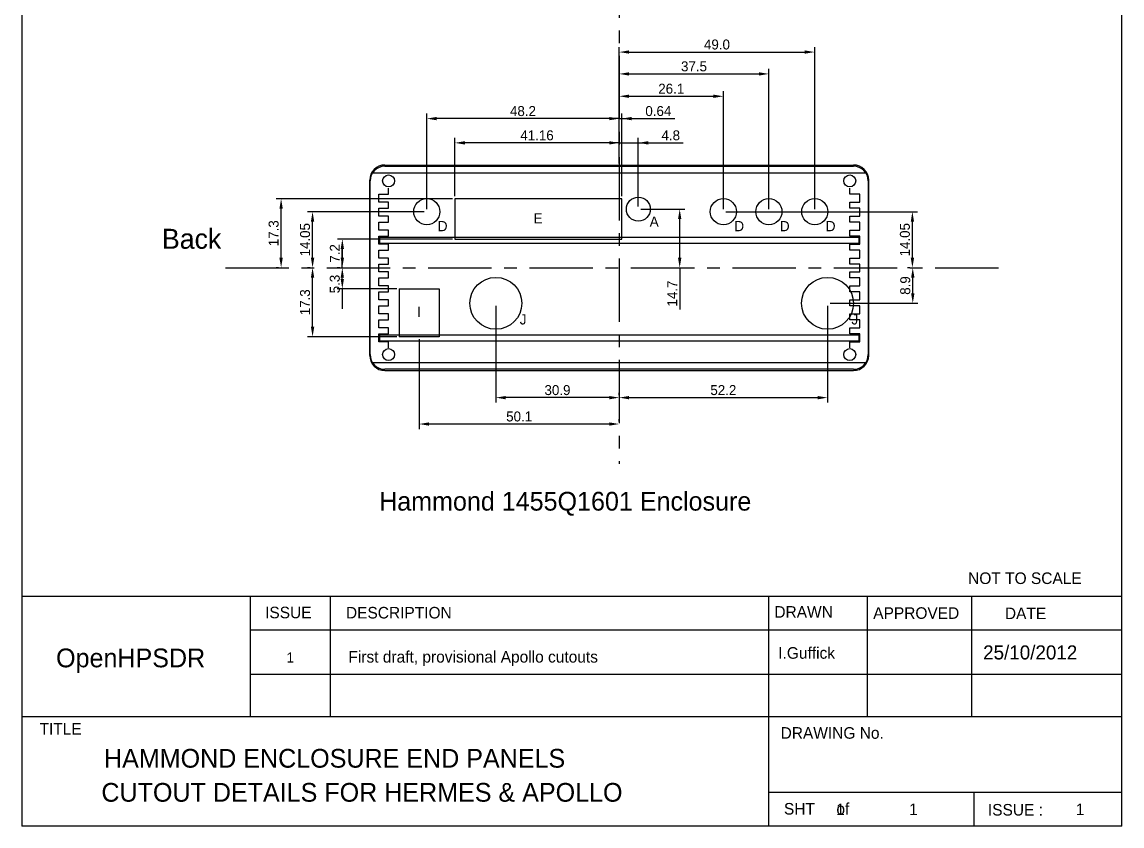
# Model space of a CAD drawing. Header units: millimetres. Extents: x -59 to 217, y -49 to 353.
# Drawn here: x -58.9 to 216.7, y -48.6 to 152.9 of the extents above; entities that cross this region are included whole.
import ezdxf
from ezdxf.enums import TextEntityAlignment as Align

# ---------------------------------------------------------------- set-up
doc = ezdxf.new("R2010")
doc.units = ezdxf.units.MM
doc.linetypes.add('CENTER', pattern=[50.8, 31.75, -6.35, 6.35, -6.35])
doc.layers.get('Defpoints').update_dxf_attribs({"color": 4})
for name, color, linetype in [('Case', 6, 'Continuous'), ('Dimensions', 1, 'Continuous'), ('Frame', 7, 'Continuous'), ('PCB', 3, 'Continuous')]:
    doc.layers.add(name, color=color, linetype=linetype)
doc.dimstyles.new('ISO-25', dxfattribs={"dimtxt": 2.5, "dimasz": 2.5, "dimexe": 1.25, "dimexo": 0.625, "dimtad": 1, "dimtxsty": 'Standard', "dimcen": 2.5, "dimadec": 0, "dimazin": 0, "dimtfac": 1, "dimtmove": 0, "dimatfit": 3, "dimfxl": 1, "dimarcsym": 0})

# ---------------------------------------------------------------- blocks, each defined once
blk = doc.blocks.new('*D9')
at = {"layer": 'Defpoints', "color": 0}
for p in [(91.36, 128.64), (90.72, 116.8), (91.36, 108.57)]:
    blk.add_point(p, dxfattribs=at)
at = {"layer": 'Dimensions', "color": 0, "lineweight": -2}
for p, q in [((90.72, 117.42), (90.72, 129.89)), ((91.36, 109.19), (91.36, 129.89)), ((90.72, 128.64), (85.72, 128.64)), ((90.72, 128.64), (91.36, 128.64)), ((91.36, 128.64), (104.7, 128.64))]:
    blk.add_line(p, q, dxfattribs=at)
at = {"layer": 'Dimensions', "color": 0}
for points in [[(88.22, 128.23), (88.22, 129.06), (90.72, 128.64)], [(93.86, 129.06), (93.86, 128.23), (91.36, 128.64)]]:
    blk.add_solid(points, dxfattribs=at)
at = {"layer": 'Dimensions', "color": 0, "insert": (100.53, 130.52), "char_height": 2.5, "attachment_point": 5}
blk.add_mtext('0.64', dxfattribs=at)
blk = doc.blocks.new('*D10')
at = {"layer": 'Defpoints', "color": 0}
for p in [(95.52, 122.57), (90.72, 116.8), (95.52, 105.97)]:
    blk.add_point(p, dxfattribs=at)
at = {"layer": 'Dimensions', "color": 0, "lineweight": -2}
for p, q in [((90.72, 122.57), (85.72, 122.57)), ((90.72, 117.42), (90.72, 123.82)), ((90.72, 122.57), (95.52, 122.57)), ((95.52, 106.59), (95.52, 123.82)), ((95.52, 122.57), (106.77, 122.57))]:
    blk.add_line(p, q, dxfattribs=at)
at = {"layer": 'Dimensions', "color": 0}
for points in [[(88.22, 122.15), (88.22, 122.99), (90.72, 122.57)], [(98.02, 122.99), (98.02, 122.15), (95.52, 122.57)]]:
    blk.add_solid(points, dxfattribs=at)
at = {"layer": 'Dimensions', "color": 0, "insert": (103.65, 124.44), "char_height": 2.5, "attachment_point": 5}
blk.add_mtext('4.8', dxfattribs=at)
blk = doc.blocks.new('*D11')
at = {"layer": 'Defpoints', "color": 0}
for p in [(116.82, 134.24), (90.72, 116.8), (116.82, 105.32)]:
    blk.add_point(p, dxfattribs=at)
at = {"layer": 'Dimensions', "color": 0, "lineweight": -2}
for p, q in [((90.72, 117.42), (90.72, 135.49)), ((116.82, 105.94), (116.82, 135.49)), ((93.22, 134.24), (114.32, 134.24))]:
    blk.add_line(p, q, dxfattribs=at)
at = {"layer": 'Dimensions', "color": 0}
for points in [[(93.22, 134.66), (93.22, 133.83), (90.72, 134.24)], [(114.32, 133.83), (114.32, 134.66), (116.82, 134.24)]]:
    blk.add_solid(points, dxfattribs=at)
at = {"layer": 'Dimensions', "color": 0, "insert": (103.77, 136.12), "char_height": 2.5, "attachment_point": 5}
blk.add_mtext('26.1', dxfattribs=at)
blk = doc.blocks.new('*D12')
at = {"layer": 'Defpoints', "color": 0}
for p in [(128.22, 139.84), (90.72, 116.8), (128.22, 105.32)]:
    blk.add_point(p, dxfattribs=at)
at = {"layer": 'Dimensions', "color": 0, "lineweight": -2}
for p, q in [((90.72, 117.42), (90.72, 141.09)), ((128.22, 105.94), (128.22, 141.09)), ((93.22, 139.84), (125.72, 139.84))]:
    blk.add_line(p, q, dxfattribs=at)
at = {"layer": 'Dimensions', "color": 0}
for points in [[(93.22, 140.26), (93.22, 139.43), (90.72, 139.84)], [(125.72, 139.43), (125.72, 140.26), (128.22, 139.84)]]:
    blk.add_solid(points, dxfattribs=at)
at = {"layer": 'Dimensions', "color": 0, "insert": (109.47, 141.72), "char_height": 2.5, "attachment_point": 5}
blk.add_mtext('37.5', dxfattribs=at)
blk = doc.blocks.new('*D13')
at = {"layer": 'Defpoints', "color": 0}
for p in [(139.72, 145.32), (90.72, 116.8), (139.72, 105.32)]:
    blk.add_point(p, dxfattribs=at)
at = {"layer": 'Dimensions', "color": 0, "lineweight": -2}
for p, q in [((90.72, 117.42), (90.72, 146.57)), ((139.72, 105.94), (139.72, 146.57)), ((93.22, 145.32), (137.22, 145.32))]:
    blk.add_line(p, q, dxfattribs=at)
at = {"layer": 'Dimensions', "color": 0}
for points in [[(93.22, 145.74), (93.22, 144.91), (90.72, 145.32)], [(137.22, 144.91), (137.22, 145.74), (139.72, 145.32)]]:
    blk.add_solid(points, dxfattribs=at)
at = {"layer": 'Dimensions', "color": 0, "insert": (115.22, 147.2), "char_height": 2.5, "attachment_point": 5}
blk.add_mtext('49.0', dxfattribs=at)
blk = doc.blocks.new('*D14')
at = {"layer": 'Defpoints', "color": 0}
for p in [(49.56, 122.57), (90.72, 116.8), (49.56, 108.57)]:
    blk.add_point(p, dxfattribs=at)
at = {"layer": 'Dimensions', "color": 0, "lineweight": -2}
for p, q in [((49.56, 109.19), (49.56, 123.82)), ((88.22, 122.57), (52.06, 122.57)), ((90.72, 117.42), (90.72, 123.82))]:
    blk.add_line(p, q, dxfattribs=at)
at = {"layer": 'Dimensions', "color": 0}
for points in [[(52.06, 122.99), (52.06, 122.15), (49.56, 122.57)], [(88.22, 122.15), (88.22, 122.99), (90.72, 122.57)]]:
    blk.add_solid(points, dxfattribs=at)
at = {"layer": 'Dimensions', "color": 0, "insert": (70.14, 124.44), "char_height": 2.5, "attachment_point": 5}
blk.add_mtext('41.16', dxfattribs=at)
blk = doc.blocks.new('*D15')
at = {"layer": 'Defpoints', "color": 0}
for p in [(42.52, 128.64), (90.72, 116.8), (42.52, 105.32)]:
    blk.add_point(p, dxfattribs=at)
at = {"layer": 'Dimensions', "color": 0, "lineweight": -2}
for p, q in [((42.52, 105.94), (42.52, 129.89)), ((90.72, 117.42), (90.72, 129.89)), ((88.22, 128.64), (45.02, 128.64))]:
    blk.add_line(p, q, dxfattribs=at)
at = {"layer": 'Dimensions', "color": 0}
for points in [[(45.02, 129.06), (45.02, 128.23), (42.52, 128.64)], [(88.22, 128.23), (88.22, 129.06), (90.72, 128.64)]]:
    blk.add_solid(points, dxfattribs=at)
at = {"layer": 'Dimensions', "color": 0, "insert": (66.62, 130.52), "char_height": 2.5, "attachment_point": 5}
blk.add_mtext('48.2', dxfattribs=at)
blk = doc.blocks.new('*D32')
at = {"layer": 'Defpoints', "color": 0}
for p in [(116.82, 105.32), (164.18, 105.32), (164.18, 91.27)]:
    blk.add_point(p, dxfattribs=at)
at = {"layer": 'Dimensions', "color": 0, "lineweight": -2}
for p, q in [((117.45, 105.32), (165.43, 105.32)), ((164.18, 93.77), (164.18, 102.82)), ((163.56, 91.27), (162.93, 91.27))]:
    blk.add_line(p, q, dxfattribs=at)
at = {"layer": 'Dimensions', "color": 0}
for points in [[(164.6, 102.82), (163.77, 102.82), (164.18, 105.32)], [(163.77, 93.77), (164.6, 93.77), (164.18, 91.27)]]:
    blk.add_solid(points, dxfattribs=at)
at = {"layer": 'Dimensions', "color": 0, "insert": (162.31, 98.29), "char_height": 2.5, "attachment_point": 5, "rotation": 90}
blk.add_mtext('14.05', dxfattribs=at)
blk = doc.blocks.new('*D33')
at = {"layer": 'Defpoints', "color": 0}
for p in [(95.52, 105.97), (105.88, 105.97), (104.63, 91.27)]:
    blk.add_point(p, dxfattribs=at)
at = {"layer": 'Dimensions', "color": 0, "lineweight": -2}
for p, q in [((96.15, 105.97), (107.13, 105.97)), ((105.88, 93.77), (105.88, 103.47)), ((105.26, 91.27), (107.13, 91.27)), ((105.88, 91.27), (105.88, 80.85))]:
    blk.add_line(p, q, dxfattribs=at)
at = {"layer": 'Dimensions', "color": 0}
for points in [[(106.3, 103.47), (105.47, 103.47), (105.88, 105.97)], [(105.47, 93.77), (106.3, 93.77), (105.88, 91.27)]]:
    blk.add_solid(points, dxfattribs=at)
at = {"layer": 'Dimensions', "color": 0, "insert": (104.01, 84.81), "char_height": 2.5, "attachment_point": 5, "rotation": 90}
blk.add_mtext('14.7', dxfattribs=at)
blk = doc.blocks.new('*D34')
at = {"layer": 'Defpoints', "color": 0}
for p in [(21.37, 98.47), (49.56, 98.47), (21.37, 91.27)]:
    blk.add_point(p, dxfattribs=at)
at = {"layer": 'Dimensions', "color": 0, "lineweight": -2}
for p, q in [((48.94, 98.47), (20.12, 98.47)), ((21.37, 93.77), (21.37, 95.97)), ((20.74, 91.27), (20.12, 91.27))]:
    blk.add_line(p, q, dxfattribs=at)
at = {"layer": 'Dimensions', "color": 0}
for points in [[(21.78, 95.97), (20.95, 95.97), (21.37, 98.47)], [(20.95, 93.77), (21.78, 93.77), (21.37, 91.27)]]:
    blk.add_solid(points, dxfattribs=at)
at = {"layer": 'Dimensions', "color": 0, "insert": (19.49, 94.87), "char_height": 2.5, "attachment_point": 5, "rotation": 90}
blk.add_mtext('7.2', dxfattribs=at)
blk = doc.blocks.new('*D35')
at = {"layer": 'Defpoints', "color": 0}
for p in [(13.91, 105.32), (42.52, 105.32), (13.91, 91.27)]:
    blk.add_point(p, dxfattribs=at)
at = {"layer": 'Dimensions', "color": 0, "lineweight": -2}
for p, q in [((41.9, 105.32), (12.66, 105.32)), ((13.91, 93.77), (13.91, 102.82)), ((13.29, 91.27), (12.66, 91.27))]:
    blk.add_line(p, q, dxfattribs=at)
at = {"layer": 'Dimensions', "color": 0}
for points in [[(14.33, 102.82), (13.49, 102.82), (13.91, 105.32)], [(13.49, 93.77), (14.33, 93.77), (13.91, 91.27)]]:
    blk.add_solid(points, dxfattribs=at)
at = {"layer": 'Dimensions', "color": 0, "insert": (12.04, 98.29), "char_height": 2.5, "attachment_point": 5, "rotation": 90}
blk.add_mtext('14.05', dxfattribs=at)
blk = doc.blocks.new('*D36')
at = {"layer": 'Defpoints', "color": 0}
for p in [(6.03, 108.57), (49.56, 108.57), (6.03, 91.27)]:
    blk.add_point(p, dxfattribs=at)
at = {"layer": 'Dimensions', "color": 0, "lineweight": -2}
for p, q in [((48.94, 108.57), (4.78, 108.57)), ((6.03, 93.77), (6.03, 106.07)), ((5.41, 91.27), (4.78, 91.27))]:
    blk.add_line(p, q, dxfattribs=at)
at = {"layer": 'Dimensions', "color": 0}
for points in [[(6.45, 106.07), (5.61, 106.07), (6.03, 108.57)], [(5.61, 93.77), (6.45, 93.77), (6.03, 91.27)]]:
    blk.add_solid(points, dxfattribs=at)
at = {"layer": 'Dimensions', "color": 0, "insert": (4.16, 99.92), "char_height": 2.5, "attachment_point": 5, "rotation": 90}
blk.add_mtext('17.3', dxfattribs=at)
blk = doc.blocks.new('*D64')
at = {"layer": 'Defpoints', "color": 0}
for p in [(164.18, 91.27), (164.27, 91.27), (142.92, 82.37)]:
    blk.add_point(p, dxfattribs=at)
at = {"layer": 'Dimensions', "color": 0, "lineweight": -2}
for p, q in [((164.81, 91.27), (165.52, 91.27)), ((164.27, 84.87), (164.27, 88.77)), ((143.55, 82.37), (165.52, 82.37))]:
    blk.add_line(p, q, dxfattribs=at)
at = {"layer": 'Dimensions', "color": 0}
for points in [[(164.69, 88.77), (163.86, 88.77), (164.27, 91.27)], [(163.86, 84.87), (164.69, 84.87), (164.27, 82.37)]]:
    blk.add_solid(points, dxfattribs=at)
at = {"layer": 'Dimensions', "color": 0, "insert": (162.4, 86.82), "char_height": 2.5, "attachment_point": 5, "rotation": 90}
blk.add_mtext('8.9', dxfattribs=at)
blk = doc.blocks.new('*D65')
at = {"layer": 'Defpoints', "color": 0}
for p in [(142.92, 82.37), (90.72, 58.72), (142.92, 58.72)]:
    blk.add_point(p, dxfattribs=at)
at = {"layer": 'Dimensions', "color": 0, "lineweight": -2}
for p, q in [((142.92, 81.74), (142.92, 57.47)), ((90.72, 59.35), (90.72, 59.97)), ((93.22, 58.72), (140.42, 58.72))]:
    blk.add_line(p, q, dxfattribs=at)
at = {"layer": 'Dimensions', "color": 0}
for points in [[(93.22, 59.14), (93.22, 58.3), (90.72, 58.72)], [(140.42, 58.3), (140.42, 59.14), (142.92, 58.72)]]:
    blk.add_solid(points, dxfattribs=at)
at = {"layer": 'Dimensions', "color": 0, "insert": (116.82, 60.6), "char_height": 2.5, "attachment_point": 5}
blk.add_mtext('52.2', dxfattribs=at)
blk = doc.blocks.new('*D66')
at = {"layer": 'Defpoints', "color": 0}
for p in [(59.82, 82.37), (59.82, 58.72), (90.72, 58.72)]:
    blk.add_point(p, dxfattribs=at)
at = {"layer": 'Dimensions', "color": 0, "lineweight": -2}
for p, q in [((59.82, 81.74), (59.82, 57.47)), ((88.22, 58.72), (62.32, 58.72)), ((90.72, 59.35), (90.72, 59.97))]:
    blk.add_line(p, q, dxfattribs=at)
at = {"layer": 'Dimensions', "color": 0}
for points in [[(62.32, 59.14), (62.32, 58.3), (59.82, 58.72)], [(88.22, 58.3), (88.22, 59.14), (90.72, 58.72)]]:
    blk.add_solid(points, dxfattribs=at)
at = {"layer": 'Dimensions', "color": 0, "insert": (75.27, 60.6), "char_height": 2.5, "attachment_point": 5}
blk.add_mtext('30.9', dxfattribs=at)
blk = doc.blocks.new('*D67')
at = {"layer": 'Defpoints', "color": 0}
for p in [(40.62, 73.97), (40.62, 52.11), (90.72, 52.11)]:
    blk.add_point(p, dxfattribs=at)
at = {"layer": 'Dimensions', "color": 0, "lineweight": -2}
for p, q in [((40.62, 73.34), (40.62, 50.86)), ((90.72, 52.74), (90.72, 53.36)), ((88.22, 52.11), (43.12, 52.11))]:
    blk.add_line(p, q, dxfattribs=at)
at = {"layer": 'Dimensions', "color": 0}
for points in [[(43.12, 52.53), (43.12, 51.7), (40.62, 52.11)], [(88.22, 51.7), (88.22, 52.53), (90.72, 52.11)]]:
    blk.add_solid(points, dxfattribs=at)
at = {"layer": 'Dimensions', "color": 0, "insert": (65.67, 53.99), "char_height": 2.5, "attachment_point": 5}
blk.add_mtext('50.1', dxfattribs=at)
blk = doc.blocks.new('*D74')
at = {"layer": 'Defpoints', "color": 0}
for p in [(21.36, 91.27), (21.37, 91.27), (35.62, 85.97)]:
    blk.add_point(p, dxfattribs=at)
at = {"layer": 'Dimensions', "color": 0, "lineweight": -2}
for p, q in [((21.36, 91.27), (21.36, 96.27)), ((20.74, 91.27), (20.11, 91.27)), ((21.36, 88.47), (21.36, 88.77)), ((35, 85.97), (20.11, 85.97)), ((21.36, 85.97), (21.36, 80.97))]:
    blk.add_line(p, q, dxfattribs=at)
at = {"layer": 'Dimensions', "color": 0}
for points in [[(21.78, 88.77), (20.95, 88.77), (21.36, 91.27)], [(20.95, 88.47), (21.78, 88.47), (21.36, 85.97)]]:
    blk.add_solid(points, dxfattribs=at)
at = {"layer": 'Dimensions', "color": 0, "insert": (19.49, 87.19), "char_height": 2.5, "attachment_point": 5, "rotation": 90}
blk.add_mtext('5.3', dxfattribs=at)
blk = doc.blocks.new('*D75')
at = {"layer": 'Defpoints', "color": 0}
for p in [(13.91, 91.27), (13.91, 91.27), (35.62, 73.97)]:
    blk.add_point(p, dxfattribs=at)
at = {"layer": 'Dimensions', "color": 0, "lineweight": -2}
for p, q in [((13.29, 91.27), (12.66, 91.27)), ((13.91, 76.47), (13.91, 88.77)), ((35, 73.97), (12.66, 73.97))]:
    blk.add_line(p, q, dxfattribs=at)
at = {"layer": 'Dimensions', "color": 0}
for points in [[(14.33, 88.77), (13.49, 88.77), (13.91, 91.27)], [(13.49, 76.47), (14.33, 76.47), (13.91, 73.97)]]:
    blk.add_solid(points, dxfattribs=at)
at = {"layer": 'Dimensions', "color": 0, "insert": (12.04, 82.62), "char_height": 2.5, "attachment_point": 5, "rotation": 90}
blk.add_mtext('17.3', dxfattribs=at)

msp = doc.modelspace()

# ---------------------------------------------------------------- linework, layer by layer
for p, q in [((32.015, 116.719), (149.435, 116.719)), ((28.325, 69.509), (28.325, 113.029)), ((153.125, 113.029), (153.125, 69.509)), ((91.365, 108.57), (49.565, 108.57)), ((49.565, 108.57), (49.565, 98.47)), ((91.365, 98.47), (91.365, 108.57)), ((49.565, 98.47), (91.365, 98.47)), ((35.625, 85.97), (35.625, 73.97)), ((35.625, 85.97), (45.625, 85.97)), ((45.625, 85.97), (45.625, 73.97)), ((45.625, 73.97), (35.625, 73.97)), ((149.435, 65.819), (32.015, 65.819))]:
    msp.add_line(p, q)
for centre, radius in [((32.965, 113.029), 1.5), ((148.485, 113.029), 1.5), ((42.525, 105.32), 3.275), ((95.525, 105.97), 3), ((116.825, 105.32), 3.275), ((128.225, 105.32), 3.275), ((139.725, 105.32), 3.275), ((59.825, 82.37), 6.5), ((142.925, 82.37), 6.5), ((32.965, 69.509), 1.5), ((148.485, 69.509), 1.5)]:
    msp.add_circle(centre, radius)
for centre, start, end in [((32.015, 113.029), 90, 180), ((149.435, 113.029), 0, 90), ((32.015, 69.509), 180, 270), ((149.435, 69.509), 270, 0)]:
    msp.add_arc(centre, 3.69, start, end)
at = {"layer": 'Case'}
for p, q in [((32.015, 117.019), (149.435, 117.019)), ((28.225, 69.309), (28.225, 113.229)), ((28.674, 115.019), (152.775, 115.019)), ((153.225, 69.309), (153.225, 113.229)), ((32.975, 109.709), (32.975, 111.209)), ((148.475, 109.709), (148.475, 111.209)), ((30.475, 107.709), (30.475, 109.709)), ((30.475, 109.709), (32.975, 109.709)), ((32.975, 107.709), (30.475, 107.709)), ((32.975, 106.209), (32.975, 107.709)), ((150.975, 109.709), (148.475, 109.709)), ((148.475, 106.209), (148.475, 107.709)), ((148.475, 107.709), (150.975, 107.709)), ((150.975, 107.709), (150.975, 109.709)), ((30.475, 104.209), (30.475, 106.209)), ((30.475, 106.209), (32.975, 106.209)), ((150.975, 106.209), (148.475, 106.209)), ((150.975, 104.209), (150.975, 106.209)), ((32.975, 104.209), (30.475, 104.209)), ((30.475, 100.709), (30.475, 102.709)), ((30.475, 102.709), (32.975, 102.709)), ((32.975, 102.709), (32.975, 104.209)), ((148.475, 102.709), (148.475, 104.209)), ((148.475, 104.209), (150.975, 104.209)), ((150.975, 102.709), (148.475, 102.709)), ((150.975, 100.709), (150.975, 102.709)), ((32.975, 100.709), (30.475, 100.709)), ((30.475, 97.209), (30.475, 99.209)), ((30.475, 99.209), (32.975, 99.209)), ((32.975, 99.209), (32.975, 100.709)), ((148.475, 99.209), (148.475, 100.709)), ((148.475, 100.709), (150.975, 100.709)), ((150.975, 99.209), (148.475, 99.209)), ((150.975, 97.209), (150.975, 99.209)), ((32.975, 97.209), (30.475, 97.209)), ((32.975, 95.709), (32.975, 97.209)), ((148.475, 95.709), (148.475, 97.209)), ((148.475, 97.209), (150.975, 97.209)), ((30.475, 93.709), (30.475, 95.709)), ((30.475, 95.709), (32.975, 95.709)), ((32.975, 93.709), (30.475, 93.709)), ((32.975, 92.209), (32.975, 93.709)), ((150.975, 95.709), (148.475, 95.709)), ((150.975, 95.709), (148.475, 95.709)), ((148.475, 92.209), (148.475, 93.709)), ((148.475, 93.709), (150.975, 93.709)), ((150.975, 93.709), (150.975, 95.709)), ((30.475, 90.209), (30.475, 92.209)), ((30.475, 92.209), (32.975, 92.209)), ((150.975, 92.209), (148.475, 92.209)), ((150.975, 90.209), (150.975, 92.209)), ((32.975, 90.209), (30.475, 90.209)), ((30.475, 86.709), (30.475, 88.709)), ((30.475, 88.709), (32.975, 88.709)), ((32.975, 88.709), (32.975, 90.209)), ((148.475, 88.709), (148.475, 90.209)), ((148.475, 90.209), (150.975, 90.209)), ((150.975, 88.709), (148.475, 88.709)), ((150.975, 86.709), (150.975, 88.709)), ((32.975, 86.709), (30.475, 86.709)), ((32.975, 85.209), (32.975, 86.709)), ((148.475, 85.209), (148.475, 86.709)), ((148.475, 86.709), (150.975, 86.709)), ((30.475, 83.209), (30.475, 85.209)), ((30.475, 85.209), (32.975, 85.209)), ((32.975, 83.209), (30.475, 83.209)), ((32.975, 81.709), (32.975, 83.209)), ((150.975, 85.209), (148.475, 85.209)), ((148.475, 81.709), (148.475, 83.209)), ((148.475, 83.209), (150.975, 83.209)), ((150.975, 83.209), (150.975, 85.209)), ((30.475, 79.709), (30.475, 81.709)), ((30.475, 81.709), (32.975, 81.709)), ((150.975, 81.709), (148.475, 81.709)), ((150.975, 79.709), (150.975, 81.709)), ((32.975, 79.709), (30.475, 79.709)), ((30.475, 76.209), (30.475, 78.209)), ((30.475, 78.209), (32.975, 78.209)), ((32.975, 78.209), (32.975, 79.709)), ((148.475, 78.209), (148.475, 79.709)), ((148.475, 79.709), (150.975, 79.709)), ((150.975, 78.209), (148.475, 78.209)), ((150.975, 76.209), (150.975, 78.209)), ((32.975, 76.209), (30.475, 76.209)), ((30.475, 72.709), (30.475, 74.709)), ((30.475, 74.709), (32.975, 74.709)), ((32.975, 74.709), (32.975, 76.209)), ((148.475, 74.709), (148.475, 76.209)), ((148.475, 76.209), (150.975, 76.209)), ((150.975, 74.709), (148.475, 74.709)), ((150.975, 72.709), (150.975, 74.709)), ((32.975, 72.709), (30.475, 72.709)), ((32.975, 71.209), (32.975, 72.709)), ((148.475, 71.209), (148.475, 72.709)), ((148.475, 72.709), (150.975, 72.709)), ((28.674, 67.519), (152.775, 67.519)), ((32.015, 65.519), (149.435, 65.519))]:
    msp.add_line(p, q, dxfattribs=at)
for centre, start, end in [((32.015, 113.229), 90, 180), ((149.435, 113.229), 0, 90), ((32.015, 69.309), 180, 270), ((149.435, 69.309), 270, 0)]:
    msp.add_arc(centre, 3.79, start, end, dxfattribs=at)
at = {"layer": 'Dimensions', "linetype": 'CENTER', "ltscale": 0.5}
for p, q in [((90.725, 271.376), (90.725, 42.099)), ((-7.923, 91.269), (186.976, 91.269))]:
    msp.add_line(p, q, dxfattribs=at)
at = {"layer": 'Frame'}
for p, q in [((-58.877, -48.618), (-58.877, 353.032)), ((216.623, -48.618), (216.623, 353.032)), ((-58.882, 8.978), (216.689, 8.978)), ((-1.656, -21.24), (-1.656, 8.978)), ((18.394, -21.24), (18.394, 8.978)), ((128.214, -48.618), (128.214, 8.978)), ((152.901, -21.24), (152.901, 8.978)), ((179.061, -21.24), (179.061, 8.978)), ((216.689, 0.462), (-1.656, 0.462)), ((216.689, -10.656), (-1.656, -10.656)), ((216.689, -21.24), (-58.882, -21.24)), ((128.214, -40.103), (216.689, -40.103)), ((179.573, -40.103), (179.573, -48.586)), ((216.689, -48.618), (-58.882, -48.618))]:
    msp.add_line(p, q, dxfattribs=at)
at = {"layer": 'PCB'}
for p, q in [((30.725, 97.37), (30.725, 98.97)), ((30.725, 98.97), (150.725, 98.97)), ((150.725, 97.37), (30.725, 97.37)), ((150.725, 98.97), (150.725, 97.37)), ((30.725, 72.87), (30.725, 74.47)), ((30.725, 74.47), (150.725, 74.47)), ((150.725, 74.47), (150.725, 72.87)), ((150.725, 72.87), (30.725, 72.87))]:
    msp.add_line(p, q, dxfattribs=at)

# ---------------------------------------------------------------- texts
msp.add_text('Back', height=5).set_placement((-23.819, 96.028))
at = {"layer": 'Dimensions'}
for s, p in [('E', (70.408, 102.376)), ('D', (46.496, 100.425)), ('A', (99.496, 101.548)), ('D', (120.796, 100.425)), ('D', (132.196, 100.425)), ('D', (143.696, 100.425)), ('I', (40.607, 78.928)), ('J', (66.654, 77.053)), ('J', (149.754, 77.053))]:
    msp.add_text(s, height=2.555, dxfattribs=at).set_placement(p, align=Align.CENTER)
at = {"layer": 'Frame'}
for s, height, p in [('Hammond 1455Q1601 Enclosure', 4.698, (30.583, 30.416)), ('NOT TO SCALE', 2.9, (178.15, 12.021)), ('ISSUE', 2.9, (2.013, 3.429)), ('DESCRIPTION', 2.9, (22.273, 3.384)), ('DRAWN', 2.9, (129.603, 3.577)), ('APPROVED', 2.9, (154.37, 3.295)), ('DATE', 2.9, (187.357, 3.217)), ('OpenHPSDR', 4.698, (-50.345, -8.849)), ('First draft, provisional Apollo cutouts', 2.9, (22.896, -7.666)), ('I.Guffick', 2.9, (130.58, -6.703)), ('25/10/2012', 3.5235, (181.902, -6.882)), ('TITLE', 2.9, (-54.495, -25.715)), ('DRAWING No.', 2.9, (131.165, -26.748)), ('HAMMOND ENCLOSURE END PANELS', 4.698, (-38.342, -34)), ('CUTOUT DETAILS FOR HERMES & APOLLO', 4.698, (-38.993, -42.531)), ('SHT     of', 2.9, (131.998, -45.75)), ('1', 2.9, (145.068, -45.897)), ('1', 2.9, (163.336, -45.897)), ('ISSUE :', 2.9, (183.097, -46.004)), ('1', 2.9, (205.108, -45.897))]:
    msp.add_text(s, height=height, dxfattribs=at).set_placement(p)
msp.add_text('1', height=2.555, dxfattribs=at).set_placement((8.33, -7.666), align=Align.CENTER)

# ---------------------------------------------------------------- dimensions: what is measured, and where the dimension line sits
at = {"layer": 'Dimensions'}
for base, p1, p2, override, picture, middle in [((139.725, 145.323), (90.725, 116.799), (139.725, 105.32), {"dimdec": 1, "dimzin": 0, "dimdsep": 46}, '*D13', (115.225, 147.198)), ((128.225, 139.843), (90.725, 116.799), (128.225, 105.32), {"dimdec": 1, "dimzin": 0, "dimdsep": 46}, '*D12', (109.475, 141.718)), ((116.825, 134.244), (90.725, 116.799), (116.825, 105.32), {"dimdec": 1, "dimzin": 0, "dimdsep": 46}, '*D11', (103.775, 136.119)), ((42.525, 128.644), (90.725, 116.799), (42.525, 105.32), {"dimdsep": 46}, '*D15', (66.625, 130.519)), ((91.365, 128.644), (90.725, 116.799), (91.365, 108.57), {"dimdec": 2, "dimzin": 0, "dimdsep": 46}, '*D9', (100.531, 130.519)), ((49.565, 122.568), (90.725, 116.799), (49.565, 108.57), {"dimdsep": 46}, '*D14', (70.145, 124.443)), ((95.525, 122.568), (90.725, 116.799), (95.525, 105.97), {"dimdec": 1, "dimzin": 0, "dimdsep": 46}, '*D10', (103.65, 124.443)), ((59.825, 58.721), (90.725, 58.721), (59.825, 82.37), {"dimdsep": 46}, '*D66', (75.275, 60.596)), ((142.925, 58.721), (90.725, 58.721), (142.925, 82.37), {"dimdsep": 46}, '*D65', (116.825, 60.596)), ((40.625, 52.113), (90.725, 52.113), (40.625, 73.97), {"dimdsep": 46}, '*D67', (65.675, 53.988))]:
    dim = msp.add_linear_dim(base=base, p1=p1, p2=p2, dimstyle='ISO-25', override=override, dxfattribs=at)
    dim.commit()
    dim.dimension.update_dxf_attribs({"geometry": picture, "text_midpoint": middle})
for base, p1, p2, picture, middle in [((6.031, 108.57), (6.031, 91.269), (49.565, 108.57), '*D36', (4.156, 99.919)), ((13.91, 105.32), (13.91, 91.269), (42.525, 105.32), '*D35', (12.035, 98.294)), ((164.182, 105.32), (164.182, 91.269), (116.825, 105.32), '*D32', (162.307, 98.294)), ((21.367, 98.47), (21.367, 91.269), (49.565, 98.47), '*D34', (19.492, 94.869)), ((13.91, 91.269), (35.625, 73.97), (13.91, 91.269), '*D75', (12.035, 82.619)), ((164.273, 91.269), (142.925, 82.37), (164.182, 91.269), '*D64', (162.398, 86.819))]:
    dim = msp.add_linear_dim(base=base, p1=p1, p2=p2, angle=90, dimstyle='ISO-25', override={"dimdsep": 46}, dxfattribs=at)
    dim.commit()
    dim.dimension.update_dxf_attribs({"geometry": picture, "text_midpoint": middle})
for base, p1, p2, picture, middle in [((105.884, 105.97), (104.634, 91.269), (95.525, 105.97), '*D33', (105.884, 84.811)), ((21.362, 91.269), (35.625, 85.97), (21.367, 91.269), '*D74', (21.362, 87.186))]:
    dim = msp.add_linear_dim(base=base, p1=p1, p2=p2, angle=90, dimstyle='ISO-25', override={"dimdsep": 46}, dxfattribs=at)
    dim.commit()
    dim.dimension.update_dxf_attribs({"geometry": picture, "text_midpoint": middle, "dimtype": 160})

doc.saveas('drawing.dxf')
